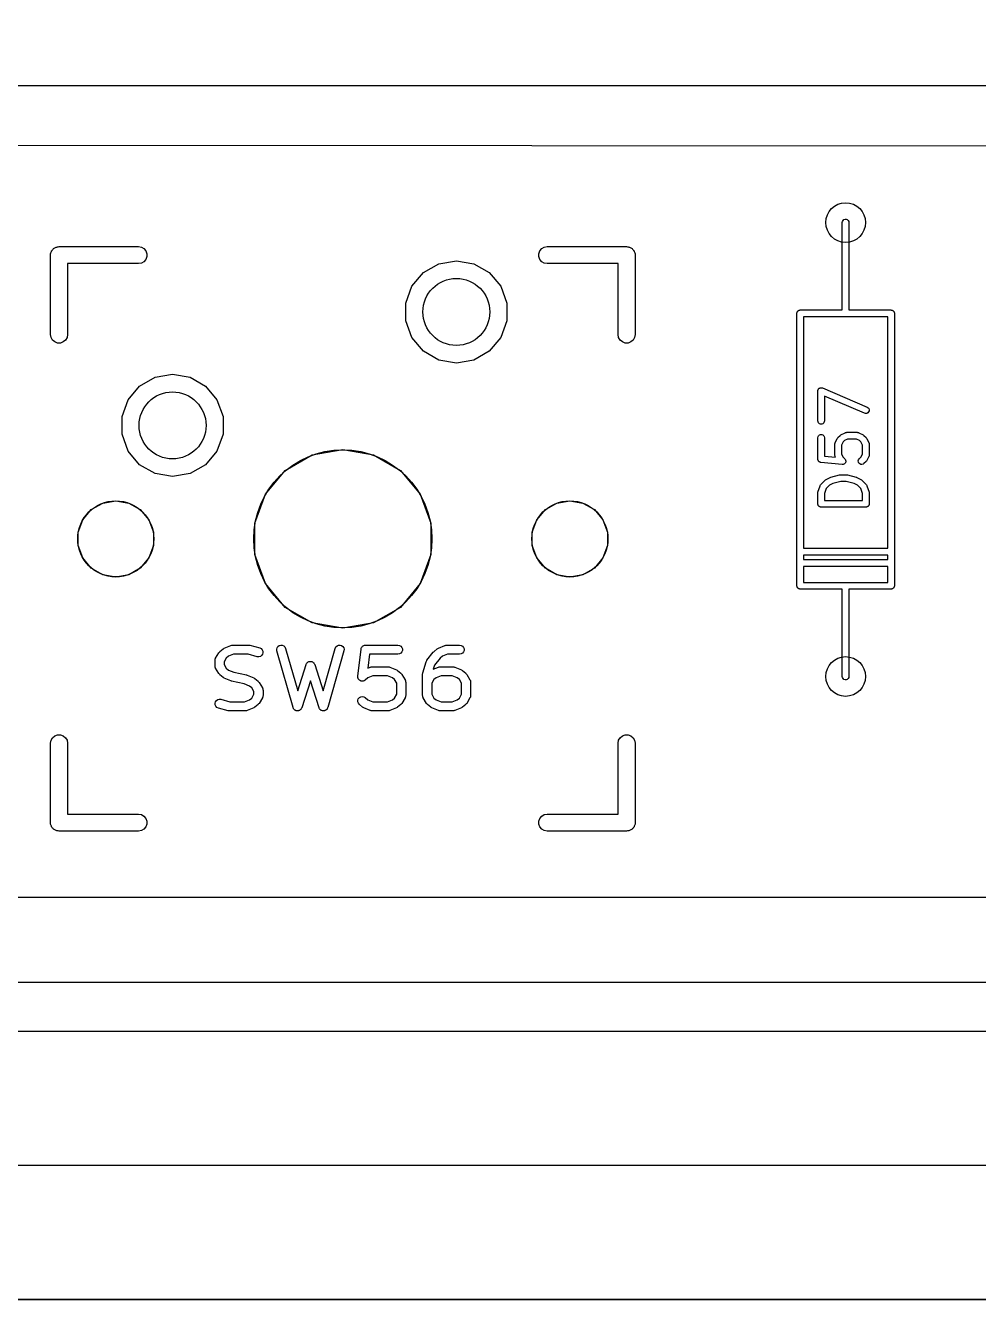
# Model space of a CAD drawing. Header units: millimetres. Extents: x 71 to 299, y 93 to 256.
# Drawn here: x 216.85 to 238.17, y 103.76 to 132.27 of the extents above; entities that cross this region are included whole.
import ezdxf

# ---------------------------------------------------------------- set-up
doc = ezdxf.new("R2010")
doc.units = ezdxf.units.MM
for name, color, linetype in [('BLACK', 7, 'Continuous'), ('PCB', 4, 'Continuous'), ('PCB_参照', 4, 'Continuous'), ('プレート', 6, 'Continuous'), ('上壁', 4, 'Continuous'), ('下壁1', 142, 'Continuous'), ('下壁2', 2, 'Continuous'), ('物理キー', 7, 'Continuous'), ('裏面', 3, 'Continuous')]:
    doc.layers.add(name, color=color, linetype=linetype)
doc.layers.add('化粧板', color=1, linetype='Continuous', transparency=0.6)
doc.layers.add('補助線', color=4, linetype='Continuous', transparency=0.6)

# ---------------------------------------------------------------- blocks, each defined once
blk = doc.blocks.new('PCB外形')
at = {"layer": 'BLACK'}
blk.add_line((36, -145.925), (202.925, -145.925), dxfattribs=at)
blk = doc.blocks.new('PCB詳細')
at = {"layer": 'BLACK'}
for p, q in [((170.93, -128.894), (170.943, -128.872)), ((170.943, -128.872), (170.963, -128.855)), ((170.963, -128.855), (170.987, -128.846)), ((170.987, -128.846), (171.013, -128.846)), ((171.013, -128.846), (171.037, -128.855)), ((171.037, -128.855), (171.057, -128.872)), ((171.057, -128.872), (171.07, -128.894)), ((170.925, -128.92), (170.93, -128.894)), ((170.925, -130.19), (170.925, -128.92)), ((171.07, -128.894), (171.075, -128.92)), ((171.075, -128.92), (171.075, -130.19)), ((153.351, -129.468), (153.367, -129.462)), ((153.367, -129.462), (153.384, -129.462)), ((153.384, -129.462), (153.4, -129.459)), ((153.4, -129.459), (155.178, -129.459)), ((155.178, -129.459), (155.243, -129.471)), ((164.257, -129.471), (164.322, -129.459)), ((164.322, -129.459), (166.1, -129.459)), ((166.1, -129.459), (166.116, -129.462)), ((166.116, -129.462), (166.133, -129.462)), ((166.133, -129.462), (166.149, -129.468)), ((153.209, -129.65), (153.212, -129.634)), ((153.209, -131.428), (153.209, -129.65)), ((153.212, -129.617), (153.218, -129.601)), ((153.212, -129.634), (153.212, -129.617)), ((153.218, -129.601), (153.221, -129.585)), ((153.221, -129.585), (153.229, -129.57)), ((153.229, -129.57), (153.235, -129.555)), ((153.235, -129.555), (153.246, -129.542)), ((153.246, -129.542), (153.254, -129.528)), ((153.254, -129.528), (153.267, -129.517)), ((153.267, -129.517), (153.278, -129.504)), ((153.278, -129.504), (153.292, -129.496)), ((153.292, -129.496), (153.305, -129.485)), ((153.305, -129.485), (153.32, -129.479)), ((153.32, -129.479), (153.335, -129.471)), ((153.335, -129.471), (153.351, -129.468)), ((155.243, -129.471), (155.3, -129.504)), ((155.3, -129.504), (155.343, -129.555)), ((155.343, -129.745), (155.3, -129.796)), ((155.343, -129.555), (155.366, -129.617)), ((155.366, -129.683), (155.343, -129.745)), ((155.366, -129.617), (155.366, -129.683)), ((164.134, -129.617), (164.157, -129.555)), ((164.134, -129.683), (164.134, -129.617)), ((164.157, -129.745), (164.134, -129.683)), ((164.157, -129.555), (164.2, -129.504)), ((164.2, -129.796), (164.157, -129.745)), ((164.2, -129.504), (164.257, -129.471)), ((166.149, -129.468), (166.165, -129.471)), ((166.165, -129.471), (166.18, -129.479)), ((166.18, -129.479), (166.195, -129.485)), ((166.195, -129.485), (166.208, -129.496)), ((166.208, -129.496), (166.222, -129.504)), ((166.222, -129.504), (166.233, -129.517)), ((166.233, -129.517), (166.246, -129.528)), ((166.246, -129.528), (166.254, -129.542)), ((166.254, -129.542), (166.265, -129.555)), ((166.265, -129.555), (166.271, -129.57)), ((166.271, -129.57), (166.279, -129.585)), ((166.279, -129.585), (166.282, -129.601)), ((166.282, -129.601), (166.288, -129.617)), ((166.288, -129.617), (166.288, -129.634)), ((166.288, -129.634), (166.29, -129.65)), ((166.29, -129.65), (166.29, -131.428)), ((155.178, -129.84), (153.59, -129.84)), ((153.59, -129.84), (153.59, -131.428)), ((155.243, -129.829), (155.178, -129.84)), ((155.3, -129.796), (155.243, -129.829)), ((161.552, -130.041), (161.898, -129.842)), ((161.898, -129.842), (162.29, -129.773)), ((162.29, -129.773), (162.682, -129.842)), ((162.682, -129.842), (163.028, -130.041)), ((164.257, -129.829), (164.2, -129.796)), ((164.322, -129.84), (164.257, -129.829)), ((165.909, -129.84), (164.322, -129.84)), ((165.909, -131.428), (165.909, -129.84)), ((161.296, -130.346), (161.552, -130.041)), ((163.028, -130.041), (163.284, -130.346)), ((170.925, -130.877), (170.925, -130.19)), ((171.075, -130.19), (171.075, -130.877)), ((161.16, -130.721), (161.296, -130.346)), ((163.284, -130.346), (163.42, -130.721)), ((161.16, -131.119), (161.16, -130.721)), ((163.42, -130.721), (163.42, -131.119)), ((169.941, -130.891), (169.946, -130.887)), ((169.946, -130.887), (169.953, -130.885)), ((169.953, -130.885), (169.958, -130.882)), ((169.958, -130.882), (169.965, -130.88)), ((169.965, -130.88), (169.971, -130.878)), ((169.971, -130.878), (169.978, -130.878)), ((169.978, -130.878), (169.984, -130.877)), ((169.984, -130.877), (170.925, -130.877)), ((171.075, -130.877), (172.016, -130.877)), ((172.016, -130.877), (172.022, -130.878)), ((172.022, -130.878), (172.029, -130.878)), ((172.029, -130.878), (172.035, -130.88)), ((172.035, -130.88), (172.042, -130.882)), ((172.042, -130.882), (172.047, -130.885)), ((172.047, -130.885), (172.053, -130.887)), ((172.053, -130.887), (172.059, -130.891)), ((161.296, -131.494), (161.16, -131.119)), ((163.42, -131.119), (163.284, -131.494)), ((169.909, -130.952), (169.91, -130.946)), ((169.909, -137.048), (169.909, -130.952)), ((169.91, -130.939), (169.912, -130.933)), ((169.91, -130.946), (169.91, -130.939)), ((169.912, -130.933), (169.914, -130.926)), ((169.914, -130.926), (169.917, -130.921)), ((169.917, -130.921), (169.919, -130.915)), ((169.919, -130.915), (169.923, -130.909)), ((169.923, -130.909), (169.927, -130.904)), ((169.927, -130.904), (169.932, -130.9)), ((169.932, -130.9), (169.936, -130.895)), ((169.936, -130.895), (169.941, -130.891)), ((171, -131.027), (170.059, -131.027)), ((170.059, -131.027), (170.059, -136.211)), ((171.941, -131.027), (171, -131.027)), ((171.941, -136.211), (171.941, -131.027)), ((172.059, -130.891), (172.064, -130.895)), ((172.064, -130.895), (172.068, -130.9)), ((172.068, -130.9), (172.073, -130.904)), ((172.073, -130.904), (172.077, -130.909)), ((172.077, -130.909), (172.081, -130.915)), ((172.081, -130.915), (172.083, -130.921)), ((172.083, -130.921), (172.086, -130.926)), ((172.086, -130.926), (172.088, -130.933)), ((172.088, -130.933), (172.09, -130.939)), ((172.09, -130.939), (172.09, -130.946)), ((172.09, -130.946), (172.091, -130.952)), ((172.091, -130.952), (172.091, -137.048)), ((153.221, -131.493), (153.209, -131.428)), ((153.59, -131.428), (153.579, -131.493)), ((165.921, -131.493), (165.909, -131.428)), ((166.29, -131.428), (166.279, -131.493)), ((153.254, -131.55), (153.221, -131.493)), ((153.305, -131.593), (153.254, -131.55)), ((153.367, -131.616), (153.305, -131.593)), ((153.433, -131.616), (153.367, -131.616)), ((153.495, -131.593), (153.433, -131.616)), ((153.546, -131.55), (153.495, -131.593)), ((153.579, -131.493), (153.546, -131.55)), ((161.552, -131.799), (161.296, -131.494)), ((163.284, -131.494), (163.028, -131.799)), ((165.954, -131.55), (165.921, -131.493)), ((166.005, -131.593), (165.954, -131.55)), ((166.067, -131.616), (166.005, -131.593)), ((166.133, -131.616), (166.067, -131.616)), ((166.195, -131.593), (166.133, -131.616)), ((166.246, -131.55), (166.195, -131.593)), ((166.279, -131.493), (166.246, -131.55)), ((161.898, -131.998), (161.552, -131.799)), ((162.29, -132.067), (161.898, -131.998)), ((162.682, -131.998), (162.29, -132.067)), ((163.028, -131.799), (162.682, -131.998)), ((155.548, -132.382), (155.94, -132.313)), ((155.94, -132.313), (156.332, -132.382)), ((154.946, -132.886), (155.202, -132.581)), ((155.202, -132.581), (155.548, -132.382)), ((156.332, -132.382), (156.678, -132.581)), ((156.678, -132.581), (156.934, -132.886)), ((170.377, -132.69), (170.379, -132.682)), ((170.377, -133.357), (170.377, -132.69)), ((170.379, -132.673), (170.381, -132.669)), ((170.379, -132.682), (170.379, -132.673)), ((170.381, -132.669), (170.382, -132.665)), ((170.382, -132.665), (170.386, -132.657)), ((170.386, -132.657), (170.39, -132.649)), ((170.39, -132.649), (170.393, -132.646)), ((170.393, -132.646), (170.395, -132.642)), ((170.395, -132.642), (170.402, -132.637)), ((170.402, -132.637), (170.407, -132.63)), ((170.407, -132.63), (170.411, -132.628)), ((170.411, -132.628), (170.415, -132.626)), ((170.415, -132.626), (170.423, -132.623)), ((170.423, -132.623), (170.431, -132.619)), ((170.431, -132.619), (170.435, -132.618)), ((170.435, -132.618), (170.439, -132.617)), ((170.439, -132.617), (170.448, -132.617)), ((170.448, -132.617), (170.457, -132.616)), ((170.457, -132.616), (170.461, -132.617)), ((170.461, -132.617), (170.465, -132.617)), ((170.465, -132.617), (170.474, -132.62)), ((170.474, -132.62), (170.482, -132.622)), ((170.482, -132.622), (171.482, -133.05)), ((171.423, -133.188), (170.527, -132.804)), ((170.527, -132.804), (170.527, -133.357)), ((154.81, -133.261), (154.946, -132.886)), ((156.934, -132.886), (157.07, -133.261)), ((171.482, -133.05), (171.504, -133.064)), ((171.515, -133.16), (171.497, -133.179)), ((171.504, -133.064), (171.519, -133.085)), ((171.525, -133.136), (171.515, -133.16)), ((171.519, -133.085), (171.527, -133.11)), ((171.527, -133.11), (171.525, -133.136)), ((154.81, -133.659), (154.81, -133.261)), ((157.07, -133.261), (157.07, -133.659)), ((170.382, -133.383), (170.377, -133.357)), ((170.395, -133.405), (170.382, -133.383)), ((170.415, -133.422), (170.395, -133.405)), ((170.439, -133.431), (170.415, -133.422)), ((170.465, -133.431), (170.439, -133.431)), ((170.49, -133.422), (170.465, -133.431)), ((170.51, -133.405), (170.49, -133.422)), ((170.523, -133.383), (170.51, -133.405)), ((170.527, -133.357), (170.523, -133.383)), ((171.448, -133.194), (171.423, -133.188)), ((171.474, -133.191), (171.448, -133.194)), ((171.497, -133.179), (171.474, -133.191)), ((154.946, -134.034), (154.81, -133.659)), ((157.07, -133.659), (156.934, -134.034)), ((170.377, -133.738), (170.382, -133.712)), ((170.377, -134.214), (170.377, -133.738)), ((170.382, -133.712), (170.395, -133.69)), ((170.395, -133.69), (170.415, -133.673)), ((170.415, -133.673), (170.439, -133.664)), ((170.439, -133.664), (170.465, -133.664)), ((170.465, -133.664), (170.49, -133.673)), ((170.49, -133.673), (170.51, -133.69)), ((170.51, -133.69), (170.523, -133.712)), ((170.523, -133.712), (170.527, -133.738)), ((170.527, -133.738), (170.527, -134.146)), ((170.821, -133.743), (170.828, -133.733)), ((170.828, -133.733), (170.876, -133.685)), ((170.876, -133.685), (170.885, -133.678)), ((170.885, -133.678), (170.895, -133.671)), ((170.895, -133.671), (170.99, -133.623)), ((170.99, -133.623), (170.994, -133.622)), ((170.994, -133.622), (170.998, -133.62)), ((170.998, -133.62), (171.007, -133.618)), ((171.007, -133.618), (171.015, -133.616)), ((171.015, -133.616), (171.02, -133.616)), ((171.02, -133.616), (171.024, -133.615)), ((171.024, -133.615), (171.262, -133.615)), ((171.262, -133.615), (171.266, -133.616)), ((171.266, -133.616), (171.27, -133.616)), ((171.27, -133.616), (171.279, -133.618)), ((171.279, -133.618), (171.288, -133.62)), ((171.288, -133.62), (171.291, -133.622)), ((171.291, -133.622), (171.295, -133.623)), ((171.295, -133.623), (171.391, -133.671)), ((171.391, -133.671), (171.4, -133.678)), ((171.4, -133.678), (171.41, -133.685)), ((171.41, -133.685), (171.458, -133.733)), ((171.458, -133.733), (171.465, -133.743)), ((159.065, -134.119), (159.75, -133.998)), ((159.75, -133.998), (160.435, -134.119)), ((170.758, -133.881), (170.759, -133.877)), ((170.758, -134.119), (170.758, -133.881)), ((170.759, -133.872), (170.761, -133.864)), ((170.759, -133.877), (170.759, -133.872)), ((170.761, -133.864), (170.763, -133.855)), ((170.763, -133.855), (170.765, -133.852)), ((170.765, -133.852), (170.766, -133.847)), ((170.766, -133.847), (170.814, -133.752)), ((170.814, -133.752), (170.821, -133.743)), ((170.943, -133.83), (170.908, -133.899)), ((170.908, -133.899), (170.908, -134.101)), ((170.973, -133.8), (170.943, -133.83)), ((171.042, -133.765), (170.973, -133.8)), ((171.244, -133.765), (171.042, -133.765)), ((171.313, -133.8), (171.244, -133.765)), ((171.343, -133.83), (171.313, -133.8)), ((171.377, -133.899), (171.343, -133.83)), ((171.377, -134.101), (171.377, -133.899)), ((171.465, -133.743), (171.472, -133.752)), ((171.472, -133.752), (171.519, -133.847)), ((171.519, -133.847), (171.521, -133.852)), ((171.521, -133.852), (171.523, -133.855)), ((171.523, -133.855), (171.524, -133.864)), ((171.524, -133.864), (171.527, -133.872)), ((171.527, -133.872), (171.527, -133.877)), ((171.527, -133.877), (171.527, -133.881)), ((171.527, -133.881), (171.527, -134.119)), ((155.202, -134.339), (154.946, -134.034)), ((156.934, -134.034), (156.678, -134.339)), ((158.463, -134.467), (159.065, -134.119)), ((160.435, -134.119), (161.037, -134.467)), ((170.378, -134.217), (170.377, -134.214)), ((170.378, -134.22), (170.378, -134.217)), ((170.38, -134.23), (170.378, -134.22)), ((170.382, -134.24), (170.38, -134.23)), ((170.383, -134.242), (170.382, -134.24)), ((170.384, -134.245), (170.383, -134.242)), ((170.39, -134.254), (170.384, -134.245)), ((170.395, -134.262), (170.39, -134.254)), ((170.397, -134.264), (170.395, -134.262)), ((170.399, -134.267), (170.397, -134.264)), ((170.407, -134.273), (170.399, -134.267)), ((170.415, -134.279), (170.407, -134.273)), ((170.418, -134.28), (170.415, -134.279)), ((170.42, -134.282), (170.418, -134.28)), ((170.43, -134.285), (170.42, -134.282)), ((170.439, -134.288), (170.43, -134.285)), ((170.442, -134.288), (170.439, -134.288)), ((170.445, -134.289), (170.442, -134.288)), ((170.921, -134.337), (170.445, -134.289)), ((170.527, -134.146), (170.776, -134.171)), ((170.759, -134.123), (170.758, -134.119)), ((170.759, -134.128), (170.759, -134.123)), ((170.761, -134.136), (170.759, -134.128)), ((170.763, -134.145), (170.761, -134.136)), ((170.765, -134.148), (170.763, -134.145)), ((170.766, -134.153), (170.765, -134.148)), ((170.776, -134.171), (170.766, -134.153)), ((170.908, -134.101), (170.943, -134.17)), ((170.943, -134.17), (170.982, -134.209)), ((170.989, -134.306), (170.98, -134.314)), ((170.982, -134.209), (170.982, -134.209)), ((170.982, -134.209), (170.982, -134.21)), ((170.982, -134.21), (170.989, -134.22)), ((170.989, -134.22), (170.997, -134.23)), ((170.99, -134.305), (170.989, -134.306)), ((170.995, -134.294), (170.99, -134.305)), ((170.99, -134.305), (170.99, -134.305)), ((171.001, -134.282), (170.995, -134.294)), ((170.997, -134.23), (170.997, -134.231)), ((170.997, -134.231), (170.997, -134.231)), ((170.997, -134.231), (171, -134.243)), ((171, -134.243), (171.003, -134.255)), ((171.002, -134.269), (171.001, -134.281)), ((171.001, -134.281), (171.001, -134.282)), ((171.001, -134.282), (171.001, -134.282)), ((171.003, -134.256), (171.002, -134.269)), ((171.003, -134.255), (171.003, -134.256)), ((171.003, -134.256), (171.003, -134.256)), ((171.282, -134.255), (171.289, -134.23)), ((171.285, -134.281), (171.282, -134.255)), ((171.296, -134.305), (171.285, -134.281)), ((171.289, -134.23), (171.304, -134.209)), ((171.314, -134.323), (171.296, -134.305)), ((171.304, -134.209), (171.343, -134.17)), ((171.343, -134.17), (171.377, -134.101)), ((171.458, -134.267), (171.41, -134.315)), ((171.465, -134.257), (171.458, -134.267)), ((171.472, -134.248), (171.465, -134.257)), ((171.519, -134.153), (171.472, -134.248)), ((171.521, -134.148), (171.519, -134.153)), ((171.523, -134.145), (171.521, -134.148)), ((171.524, -134.136), (171.523, -134.145)), ((171.527, -134.128), (171.524, -134.136)), ((171.527, -134.119), (171.527, -134.123)), ((171.527, -134.123), (171.527, -134.128)), ((155.548, -134.538), (155.202, -134.339)), ((155.94, -134.607), (155.548, -134.538)), ((156.332, -134.538), (155.94, -134.607)), ((156.678, -134.339), (156.332, -134.538)), ((158.017, -134.999), (158.463, -134.467)), ((161.037, -134.467), (161.483, -134.999)), ((170.672, -134.618), (170.863, -134.57)), ((170.863, -134.57), (170.872, -134.569)), ((170.872, -134.569), (170.881, -134.568)), ((170.881, -134.568), (171.024, -134.568)), ((170.922, -134.336), (170.921, -134.337)), ((170.934, -134.336), (170.922, -134.337)), ((170.922, -134.337), (170.922, -134.336)), ((170.947, -134.335), (170.934, -134.336)), ((170.948, -134.334), (170.947, -134.335)), ((170.959, -134.329), (170.948, -134.334)), ((170.948, -134.334), (170.948, -134.334)), ((170.971, -134.324), (170.959, -134.329)), ((170.972, -134.323), (170.971, -134.324)), ((170.971, -134.324), (170.971, -134.324)), ((170.98, -134.314), (170.972, -134.323)), ((171.024, -134.568), (171.033, -134.569)), ((171.033, -134.569), (171.042, -134.57)), ((171.042, -134.57), (171.232, -134.618)), ((171.338, -134.334), (171.314, -134.323)), ((171.364, -134.337), (171.338, -134.334)), ((171.389, -134.33), (171.364, -134.337)), ((171.41, -134.315), (171.389, -134.33)), ((170.381, -134.952), (170.429, -134.81)), ((170.429, -134.81), (170.431, -134.806)), ((170.431, -134.806), (170.432, -134.802)), ((170.432, -134.802), (170.437, -134.794)), ((170.437, -134.794), (170.441, -134.787)), ((170.441, -134.787), (170.444, -134.784)), ((170.444, -134.784), (170.447, -134.78)), ((170.447, -134.78), (170.542, -134.685)), ((170.566, -134.874), (170.527, -134.988)), ((170.542, -134.685), (170.552, -134.678)), ((170.552, -134.678), (170.562, -134.671)), ((170.562, -134.671), (170.657, -134.623)), ((170.64, -134.8), (170.566, -134.874)), ((170.717, -134.761), (170.64, -134.8)), ((170.657, -134.623), (170.665, -134.621)), ((170.665, -134.621), (170.672, -134.618)), ((170.89, -134.718), (170.717, -134.761)), ((171.015, -134.718), (170.89, -134.718)), ((171.188, -134.761), (171.015, -134.718)), ((171.265, -134.8), (171.188, -134.761)), ((171.232, -134.618), (171.24, -134.621)), ((171.24, -134.621), (171.248, -134.623)), ((171.248, -134.623), (171.343, -134.671)), ((171.339, -134.874), (171.265, -134.8)), ((171.377, -134.988), (171.339, -134.874)), ((171.343, -134.671), (171.353, -134.678)), ((171.353, -134.678), (171.363, -134.685)), ((171.363, -134.685), (171.458, -134.78)), ((171.458, -134.78), (171.46, -134.784)), ((171.46, -134.784), (171.464, -134.787)), ((171.464, -134.787), (171.468, -134.794)), ((171.468, -134.794), (171.473, -134.802)), ((171.473, -134.802), (171.474, -134.806)), ((171.474, -134.806), (171.476, -134.81)), ((171.476, -134.81), (171.524, -134.952)), ((154.378, -135.197), (154.67, -135.146)), ((154.67, -135.146), (154.962, -135.197)), ((157.779, -135.652), (158.017, -134.999)), ((161.483, -134.999), (161.721, -135.652)), ((164.538, -135.197), (164.83, -135.146)), ((164.83, -135.146), (165.122, -135.197)), ((170.377, -134.976), (170.379, -134.964)), ((170.377, -135.214), (170.377, -134.976)), ((170.379, -134.964), (170.381, -134.952)), ((170.527, -134.988), (170.527, -135.139)), ((170.527, -135.139), (171.377, -135.139)), ((171.377, -135.139), (171.377, -134.988)), ((171.524, -134.952), (171.525, -134.964)), ((171.525, -134.964), (171.527, -134.976)), ((171.527, -134.976), (171.527, -135.214)), ((153.93, -135.573), (154.121, -135.346)), ((154.121, -135.346), (154.378, -135.197)), ((154.962, -135.197), (155.219, -135.346)), ((155.219, -135.346), (155.41, -135.573)), ((164.09, -135.573), (164.281, -135.346)), ((164.281, -135.346), (164.538, -135.197)), ((165.122, -135.197), (165.379, -135.346)), ((165.379, -135.346), (165.57, -135.573)), ((170.379, -135.221), (170.377, -135.214)), ((170.379, -135.227), (170.379, -135.221)), ((170.381, -135.233), (170.379, -135.227)), ((170.382, -135.24), (170.381, -135.233)), ((170.385, -135.246), (170.382, -135.24)), ((170.387, -135.252), (170.385, -135.246)), ((170.392, -135.257), (170.387, -135.252)), ((170.395, -135.262), (170.392, -135.257)), ((170.4, -135.267), (170.395, -135.262)), ((170.404, -135.272), (170.4, -135.267)), ((170.41, -135.275), (170.404, -135.272)), ((170.415, -135.279), (170.41, -135.275)), ((170.421, -135.281), (170.415, -135.279)), ((170.427, -135.285), (170.421, -135.281)), ((170.433, -135.286), (170.427, -135.285)), ((170.439, -135.288), (170.433, -135.286)), ((170.446, -135.288), (170.439, -135.288)), ((170.452, -135.289), (170.446, -135.288)), ((171.452, -135.289), (170.452, -135.289)), ((171.459, -135.288), (171.452, -135.289)), ((171.465, -135.288), (171.459, -135.288)), ((171.472, -135.286), (171.465, -135.288)), ((171.478, -135.285), (171.472, -135.286)), ((171.484, -135.281), (171.478, -135.285)), ((171.49, -135.279), (171.484, -135.281)), ((171.495, -135.275), (171.49, -135.279)), ((171.501, -135.272), (171.495, -135.275)), ((171.505, -135.267), (171.501, -135.272)), ((171.51, -135.262), (171.505, -135.267)), ((171.513, -135.257), (171.51, -135.262)), ((171.517, -135.252), (171.513, -135.257)), ((171.52, -135.246), (171.517, -135.252)), ((171.523, -135.24), (171.52, -135.246)), ((171.524, -135.233), (171.523, -135.24)), ((171.526, -135.227), (171.524, -135.233)), ((171.527, -135.214), (171.526, -135.221)), ((171.526, -135.221), (171.526, -135.227)), ((153.829, -135.852), (153.93, -135.573)), ((155.41, -135.573), (155.511, -135.852)), ((157.779, -136.348), (157.779, -135.652)), ((161.721, -135.652), (161.721, -136.348)), ((163.989, -135.852), (164.09, -135.573)), ((165.57, -135.573), (165.671, -135.852)), ((153.829, -136.148), (153.829, -135.852)), ((155.511, -135.852), (155.511, -136.148)), ((163.989, -136.148), (163.989, -135.852)), ((165.671, -135.852), (165.671, -136.148)), ((153.93, -136.427), (153.829, -136.148)), ((155.511, -136.148), (155.41, -136.427)), ((164.09, -136.427), (163.989, -136.148)), ((165.671, -136.148), (165.57, -136.427)), ((170.059, -136.211), (171.941, -136.211)), ((154.121, -136.654), (153.93, -136.427)), ((155.41, -136.427), (155.219, -136.654)), ((158.017, -137.001), (157.779, -136.348)), ((161.721, -136.348), (161.483, -137.001)), ((164.281, -136.654), (164.09, -136.427)), ((165.57, -136.427), (165.379, -136.654)), ((170.059, -136.361), (170.059, -136.465)), ((171.941, -136.361), (170.059, -136.361)), ((170.059, -136.465), (171.941, -136.465)), ((171.941, -136.465), (171.941, -136.361)), ((154.378, -136.803), (154.121, -136.654)), ((154.67, -136.854), (154.378, -136.803)), ((154.962, -136.803), (154.67, -136.854)), ((155.219, -136.654), (154.962, -136.803)), ((164.538, -136.803), (164.281, -136.654)), ((164.83, -136.854), (164.538, -136.803)), ((165.122, -136.803), (164.83, -136.854)), ((165.379, -136.654), (165.122, -136.803)), ((171.941, -136.615), (170.059, -136.615)), ((170.059, -136.615), (170.059, -136.973)), ((171.941, -136.973), (171.941, -136.615)), ((158.463, -137.533), (158.017, -137.001)), ((161.483, -137.001), (161.037, -137.533)), ((169.91, -137.054), (169.909, -137.048)), ((169.91, -137.061), (169.91, -137.054)), ((169.912, -137.067), (169.91, -137.061)), ((169.914, -137.074), (169.912, -137.067)), ((169.917, -137.079), (169.914, -137.074)), ((169.919, -137.085), (169.917, -137.079)), ((169.923, -137.091), (169.919, -137.085)), ((169.927, -137.096), (169.923, -137.091)), ((169.932, -137.1), (169.927, -137.096)), ((169.936, -137.105), (169.932, -137.1)), ((169.941, -137.109), (169.936, -137.105)), ((169.946, -137.113), (169.941, -137.109)), ((169.953, -137.115), (169.946, -137.113)), ((169.958, -137.118), (169.953, -137.115)), ((169.965, -137.12), (169.958, -137.118)), ((169.971, -137.122), (169.965, -137.12)), ((169.978, -137.122), (169.971, -137.122)), ((169.984, -137.123), (169.978, -137.122)), ((170.925, -137.123), (169.984, -137.123)), ((170.059, -136.973), (171, -136.973)), ((170.925, -137.81), (170.925, -137.123)), ((171, -136.973), (171.941, -136.973)), ((172.016, -137.123), (171.075, -137.123)), ((171.075, -137.123), (171.075, -137.81)), ((172.022, -137.122), (172.016, -137.123)), ((172.029, -137.122), (172.022, -137.122)), ((172.035, -137.12), (172.029, -137.122)), ((172.042, -137.118), (172.035, -137.12)), ((172.047, -137.115), (172.042, -137.118)), ((172.053, -137.113), (172.047, -137.115)), ((172.059, -137.109), (172.053, -137.113)), ((172.064, -137.105), (172.059, -137.109)), ((172.068, -137.1), (172.064, -137.105)), ((172.073, -137.096), (172.068, -137.1)), ((172.077, -137.091), (172.073, -137.096)), ((172.081, -137.085), (172.077, -137.091)), ((172.083, -137.079), (172.081, -137.085)), ((172.086, -137.074), (172.083, -137.079)), ((172.088, -137.067), (172.086, -137.074)), ((172.09, -137.061), (172.088, -137.067)), ((172.091, -137.048), (172.09, -137.054)), ((172.09, -137.054), (172.09, -137.061)), ((159.065, -137.881), (158.463, -137.533)), ((161.037, -137.533), (160.435, -137.881)), ((159.75, -138.002), (159.065, -137.881)), ((160.435, -137.881), (159.75, -138.002)), ((170.925, -139.08), (170.925, -137.81)), ((171.075, -137.81), (171.075, -139.08)), ((156.905, -138.669), (156.978, -138.548)), ((156.978, -138.548), (156.989, -138.535)), ((156.989, -138.535), (157, -138.522)), ((157, -138.522), (157.072, -138.462)), ((157.072, -138.462), (157.086, -138.454)), ((157.086, -138.454), (157.098, -138.446)), ((157.098, -138.446), (157.243, -138.386)), ((157.303, -138.581), (157.191, -138.628)), ((157.243, -138.386), (157.246, -138.385)), ((157.246, -138.385), (157.248, -138.384)), ((157.248, -138.384), (157.263, -138.381)), ((157.263, -138.381), (157.278, -138.378)), ((157.278, -138.378), (157.28, -138.378)), ((157.28, -138.378), (157.283, -138.378)), ((157.283, -138.378), (157.645, -138.378)), ((157.632, -138.581), (157.303, -138.581)), ((157.836, -138.638), (157.632, -138.581)), ((157.645, -138.378), (157.659, -138.38)), ((157.659, -138.38), (157.673, -138.382)), ((157.673, -138.382), (157.89, -138.442)), ((157.89, -138.442), (157.922, -138.457)), ((157.922, -138.457), (157.947, -138.482)), ((157.955, -138.584), (157.934, -138.612)), ((157.947, -138.482), (157.962, -138.515)), ((157.964, -138.55), (157.955, -138.584)), ((157.962, -138.515), (157.964, -138.55)), ((158.27, -138.472), (158.278, -138.438)), ((158.273, -138.507), (158.27, -138.472)), ((158.636, -139.777), (158.273, -138.507)), ((158.278, -138.438), (158.298, -138.409)), ((158.298, -138.409), (158.327, -138.388)), ((158.327, -138.388), (158.361, -138.378)), ((158.361, -138.378), (158.396, -138.381)), ((158.396, -138.381), (158.428, -138.395)), ((158.428, -138.395), (158.453, -138.42)), ((158.453, -138.42), (158.469, -138.452)), ((158.469, -138.452), (158.74, -139.399)), ((159.309, -139.399), (159.58, -138.452)), ((159.775, -138.507), (159.412, -139.777)), ((159.58, -138.452), (159.595, -138.42)), ((159.595, -138.42), (159.621, -138.395)), ((159.621, -138.395), (159.653, -138.381)), ((159.653, -138.381), (159.688, -138.378)), ((159.688, -138.378), (159.722, -138.388)), ((159.722, -138.388), (159.75, -138.409)), ((159.75, -138.409), (159.77, -138.438)), ((159.77, -138.438), (159.779, -138.472)), ((159.779, -138.472), (159.775, -138.507)), ((160.085, -139.072), (160.157, -138.467)), ((160.157, -138.467), (160.158, -138.465)), ((160.158, -138.462), (160.163, -138.448)), ((160.158, -138.465), (160.158, -138.462)), ((160.163, -138.448), (160.167, -138.434)), ((160.167, -138.434), (160.169, -138.431)), ((160.169, -138.431), (160.17, -138.429)), ((160.17, -138.429), (160.18, -138.417)), ((160.18, -138.417), (160.189, -138.405)), ((160.189, -138.405), (160.191, -138.404)), ((160.191, -138.404), (160.193, -138.402)), ((160.193, -138.402), (160.206, -138.394)), ((160.206, -138.394), (160.218, -138.386)), ((160.218, -138.386), (160.221, -138.385)), ((160.221, -138.385), (160.223, -138.384)), ((160.223, -138.384), (160.238, -138.381)), ((160.238, -138.381), (160.252, -138.378)), ((160.252, -138.378), (160.255, -138.378)), ((160.255, -138.378), (160.258, -138.378)), ((160.258, -138.378), (160.984, -138.378)), ((160.348, -138.581), (160.311, -138.892)), ((160.984, -138.581), (160.348, -138.581)), ((160.984, -138.378), (161.018, -138.384)), ((161.018, -138.575), (160.984, -138.581)), ((161.018, -138.384), (161.049, -138.402)), ((161.049, -138.557), (161.018, -138.575)), ((161.049, -138.402), (161.072, -138.429)), ((161.072, -138.53), (161.049, -138.557)), ((161.072, -138.429), (161.084, -138.462)), ((161.084, -138.497), (161.072, -138.53)), ((161.084, -138.462), (161.084, -138.497)), ((161.63, -138.718), (161.775, -138.537)), ((161.775, -138.537), (161.783, -138.53)), ((161.783, -138.53), (161.79, -138.522)), ((161.79, -138.522), (161.862, -138.462)), ((161.862, -138.462), (161.875, -138.454)), ((161.875, -138.454), (161.888, -138.446)), ((161.888, -138.446), (162.033, -138.386)), ((162.093, -138.581), (161.98, -138.628)), ((162.033, -138.386), (162.036, -138.385)), ((162.036, -138.385), (162.038, -138.384)), ((162.038, -138.384), (162.053, -138.381)), ((162.053, -138.381), (162.068, -138.378)), ((162.068, -138.378), (162.07, -138.378)), ((162.07, -138.378), (162.072, -138.378)), ((162.072, -138.378), (162.363, -138.378)), ((162.363, -138.581), (162.093, -138.581)), ((162.363, -138.378), (162.397, -138.384)), ((162.397, -138.575), (162.363, -138.581)), ((162.397, -138.384), (162.428, -138.402)), ((162.428, -138.557), (162.397, -138.575)), ((162.428, -138.402), (162.451, -138.429)), ((162.451, -138.53), (162.428, -138.557)), ((162.451, -138.429), (162.463, -138.462)), ((162.463, -138.497), (162.451, -138.53)), ((162.463, -138.462), (162.463, -138.497)), ((156.891, -138.721), (156.892, -138.712)), ((156.891, -138.842), (156.891, -138.721)), ((156.892, -138.852), (156.891, -138.842)), ((156.892, -138.712), (156.893, -138.702)), ((156.893, -138.862), (156.892, -138.852)), ((156.893, -138.702), (156.895, -138.695)), ((156.895, -138.869), (156.893, -138.862)), ((156.895, -138.695), (156.897, -138.687)), ((156.897, -138.877), (156.895, -138.869)), ((156.897, -138.687), (156.902, -138.678)), ((156.902, -138.678), (156.905, -138.669)), ((157.143, -138.668), (157.094, -138.75)), ((157.094, -138.75), (157.094, -138.814)), ((157.094, -138.814), (157.143, -138.896)), ((157.191, -138.628), (157.143, -138.668)), ((157.871, -138.641), (157.836, -138.638)), ((157.905, -138.632), (157.871, -138.641)), ((157.934, -138.612), (157.905, -138.632)), ((158.74, -139.399), (158.928, -138.811)), ((158.928, -138.811), (158.929, -138.808)), ((158.929, -138.808), (158.93, -138.804)), ((158.93, -138.804), (158.938, -138.792)), ((158.938, -138.792), (158.944, -138.78)), ((158.944, -138.78), (158.947, -138.777)), ((158.947, -138.777), (158.949, -138.774)), ((158.949, -138.774), (158.96, -138.766)), ((158.96, -138.766), (158.97, -138.756)), ((158.97, -138.756), (158.974, -138.755)), ((158.974, -138.755), (158.977, -138.752)), ((158.977, -138.752), (158.99, -138.748)), ((158.99, -138.748), (159.003, -138.743)), ((159.003, -138.743), (159.007, -138.743)), ((159.007, -138.743), (159.011, -138.742)), ((159.011, -138.742), (159.024, -138.742)), ((159.024, -138.742), (159.038, -138.742)), ((159.038, -138.742), (159.042, -138.743)), ((159.042, -138.743), (159.046, -138.743)), ((159.046, -138.743), (159.059, -138.748)), ((159.059, -138.748), (159.072, -138.752)), ((159.072, -138.752), (159.075, -138.755)), ((159.075, -138.755), (159.079, -138.756)), ((159.079, -138.756), (159.089, -138.766)), ((159.089, -138.766), (159.099, -138.774)), ((159.099, -138.774), (159.102, -138.777)), ((159.102, -138.777), (159.105, -138.78)), ((159.105, -138.78), (159.111, -138.792)), ((159.111, -138.792), (159.118, -138.804)), ((159.118, -138.804), (159.119, -138.808)), ((159.119, -138.808), (159.121, -138.811)), ((159.121, -138.811), (159.309, -139.399)), ((160.311, -138.892), (160.364, -138.87)), ((160.364, -138.87), (160.366, -138.869)), ((160.366, -138.869), (160.368, -138.868)), ((160.368, -138.868), (160.384, -138.865)), ((160.384, -138.865), (160.398, -138.862)), ((160.398, -138.862), (160.401, -138.862)), ((160.401, -138.862), (160.403, -138.862)), ((160.403, -138.862), (160.766, -138.862)), ((160.766, -138.862), (160.768, -138.862)), ((160.768, -138.862), (160.771, -138.862)), ((160.771, -138.862), (160.786, -138.865)), ((160.786, -138.865), (160.801, -138.868)), ((160.801, -138.868), (160.803, -138.869)), ((160.803, -138.869), (160.805, -138.87)), ((160.805, -138.87), (160.95, -138.93)), ((161.54, -138.995), (161.612, -138.753)), ((161.612, -138.753), (161.613, -138.751)), ((161.613, -138.749), (161.621, -138.735)), ((161.613, -138.751), (161.613, -138.749)), ((161.621, -138.735), (161.628, -138.721)), ((161.628, -138.721), (161.629, -138.72)), ((161.629, -138.72), (161.63, -138.718)), ((161.801, -138.83), (161.775, -138.917)), ((161.775, -138.917), (161.888, -138.87)), ((161.927, -138.672), (161.801, -138.83)), ((161.888, -138.87), (161.89, -138.869)), ((161.89, -138.869), (161.892, -138.868)), ((161.892, -138.868), (161.908, -138.865)), ((161.908, -138.865), (161.922, -138.862)), ((161.922, -138.862), (161.925, -138.862)), ((161.925, -138.862), (161.927, -138.862)), ((161.98, -138.628), (161.927, -138.672)), ((161.927, -138.862), (162.217, -138.862)), ((162.217, -138.862), (162.22, -138.862)), ((162.22, -138.862), (162.222, -138.862)), ((162.222, -138.862), (162.237, -138.865)), ((162.237, -138.865), (162.252, -138.868)), ((162.252, -138.868), (162.254, -138.869)), ((162.254, -138.869), (162.257, -138.87)), ((162.257, -138.87), (162.402, -138.93)), ((156.902, -138.886), (156.897, -138.877)), ((156.905, -138.895), (156.902, -138.886)), ((156.978, -139.016), (156.905, -138.895)), ((156.989, -139.028), (156.978, -139.016)), ((157, -139.041), (156.989, -139.028)), ((157.072, -139.102), (157, -139.041)), ((157.086, -139.109), (157.072, -139.102)), ((157.098, -139.118), (157.086, -139.109)), ((157.243, -139.178), (157.098, -139.118)), ((157.143, -138.896), (157.191, -138.936)), ((157.191, -138.936), (157.313, -138.987)), ((157.313, -138.987), (157.594, -139.045)), ((157.594, -139.045), (157.603, -139.049)), ((157.603, -139.049), (157.612, -139.051)), ((157.612, -139.051), (157.757, -139.111)), ((157.757, -139.111), (157.77, -139.12)), ((157.77, -139.12), (157.783, -139.127)), ((157.783, -139.127), (157.856, -139.188)), ((160.085, -139.087), (160.085, -139.072)), ((160.085, -139.102), (160.085, -139.087)), ((160.086, -139.104), (160.085, -139.102)), ((160.086, -139.107), (160.086, -139.104)), ((160.092, -139.121), (160.086, -139.107)), ((160.097, -139.135), (160.092, -139.121)), ((160.099, -139.137), (160.097, -139.135)), ((160.1, -139.14), (160.099, -139.137)), ((160.11, -139.151), (160.1, -139.14)), ((160.12, -139.162), (160.11, -139.151)), ((160.311, -139.112), (160.25, -139.162)), ((160.423, -139.065), (160.311, -139.112)), ((160.746, -139.065), (160.423, -139.065)), ((160.858, -139.112), (160.746, -139.065)), ((160.905, -139.151), (160.858, -139.112)), ((160.955, -139.233), (160.905, -139.151)), ((160.95, -138.93), (160.963, -138.938)), ((160.963, -138.938), (160.976, -138.946)), ((160.976, -138.946), (161.049, -139.006)), ((161.049, -139.006), (161.06, -139.019)), ((161.06, -139.019), (161.071, -139.032)), ((161.071, -139.032), (161.143, -139.153)), ((161.143, -139.153), (161.147, -139.162)), ((161.535, -139.024), (161.538, -139.009)), ((161.535, -139.508), (161.535, -139.024)), ((161.538, -139.009), (161.54, -138.995)), ((161.788, -139.151), (161.738, -139.233)), ((161.835, -139.112), (161.788, -139.151)), ((161.947, -139.065), (161.835, -139.112)), ((162.197, -139.065), (161.947, -139.065)), ((162.309, -139.112), (162.197, -139.065)), ((162.357, -139.151), (162.309, -139.112)), ((162.406, -139.233), (162.357, -139.151)), ((162.402, -138.93), (162.414, -138.938)), ((162.414, -138.938), (162.428, -138.946)), ((162.428, -138.946), (162.5, -139.006)), ((162.5, -139.006), (162.511, -139.019)), ((162.511, -139.019), (162.522, -139.032)), ((162.522, -139.032), (162.595, -139.153)), ((162.595, -139.153), (162.598, -139.162)), ((170.93, -139.106), (170.925, -139.08)), ((170.943, -139.128), (170.93, -139.106)), ((170.963, -139.145), (170.943, -139.128)), ((170.987, -139.154), (170.963, -139.145)), ((171.013, -139.154), (170.987, -139.154)), ((171.037, -139.145), (171.013, -139.154)), ((171.057, -139.128), (171.037, -139.145)), ((171.07, -139.106), (171.057, -139.128)), ((171.075, -139.08), (171.07, -139.106)), ((157.253, -139.18), (157.243, -139.178)), ((157.262, -139.184), (157.253, -139.18)), ((157.543, -139.242), (157.262, -139.184)), ((157.665, -139.293), (157.543, -139.242)), ((157.712, -139.333), (157.665, -139.293)), ((157.762, -139.415), (157.712, -139.333)), ((157.762, -139.479), (157.762, -139.415)), ((157.856, -139.188), (157.867, -139.201)), ((157.867, -139.201), (157.878, -139.213)), ((157.878, -139.213), (157.95, -139.334)), ((157.95, -139.334), (157.954, -139.343)), ((157.954, -139.343), (157.959, -139.352)), ((157.959, -139.352), (157.96, -139.36)), ((157.96, -139.36), (157.963, -139.367)), ((157.963, -139.367), (157.963, -139.377)), ((157.963, -139.377), (157.965, -139.387)), ((157.965, -139.387), (157.965, -139.508)), ((159.024, -139.176), (158.831, -139.78)), ((159.218, -139.78), (159.024, -139.176)), ((160.122, -139.163), (160.12, -139.162)), ((160.125, -139.166), (160.122, -139.163)), ((160.138, -139.172), (160.125, -139.166)), ((160.15, -139.18), (160.138, -139.172)), ((160.153, -139.18), (160.15, -139.18)), ((160.156, -139.182), (160.153, -139.18)), ((160.171, -139.183), (160.156, -139.182)), ((160.185, -139.186), (160.171, -139.183)), ((160.188, -139.185), (160.185, -139.186)), ((160.191, -139.186), (160.188, -139.185)), ((160.205, -139.182), (160.191, -139.186)), ((160.22, -139.18), (160.205, -139.182)), ((160.222, -139.178), (160.22, -139.18)), ((160.225, -139.178), (160.222, -139.178)), ((160.238, -139.17), (160.225, -139.178)), ((160.25, -139.162), (160.238, -139.17)), ((160.955, -139.479), (160.955, -139.233)), ((161.147, -139.162), (161.152, -139.17)), ((161.152, -139.17), (161.153, -139.178)), ((161.153, -139.178), (161.156, -139.186)), ((161.156, -139.186), (161.156, -139.196)), ((161.156, -139.196), (161.158, -139.205)), ((161.158, -139.205), (161.158, -139.508)), ((161.738, -139.233), (161.738, -139.479)), ((162.406, -139.479), (162.406, -139.233)), ((162.598, -139.162), (162.603, -139.17)), ((162.603, -139.17), (162.605, -139.178)), ((162.605, -139.178), (162.607, -139.186)), ((162.607, -139.186), (162.608, -139.196)), ((162.608, -139.196), (162.609, -139.205)), ((162.609, -139.205), (162.609, -139.508)), ((156.891, -139.679), (156.901, -139.645)), ((156.894, -139.714), (156.891, -139.679)), ((156.909, -139.747), (156.894, -139.714)), ((156.901, -139.645), (156.921, -139.617)), ((156.921, -139.617), (156.95, -139.597)), ((156.95, -139.597), (156.984, -139.588)), ((156.984, -139.588), (157.019, -139.591)), ((157.019, -139.591), (157.224, -139.648)), ((157.224, -139.648), (157.553, -139.648)), ((157.553, -139.648), (157.665, -139.601)), ((157.665, -139.601), (157.712, -139.562)), ((157.712, -139.562), (157.762, -139.479)), ((157.856, -139.707), (157.783, -139.767)), ((157.867, -139.694), (157.856, -139.707)), ((157.878, -139.681), (157.867, -139.694)), ((157.95, -139.56), (157.878, -139.681)), ((157.954, -139.551), (157.95, -139.56)), ((157.959, -139.542), (157.954, -139.551)), ((157.96, -139.534), (157.959, -139.542)), ((157.963, -139.527), (157.96, -139.534)), ((157.965, -139.508), (157.963, -139.517)), ((157.963, -139.517), (157.963, -139.527)), ((160.085, -139.611), (160.097, -139.578)), ((160.085, -139.647), (160.085, -139.611)), ((160.098, -139.68), (160.085, -139.647)), ((160.097, -139.578), (160.12, -139.551)), ((160.12, -139.707), (160.098, -139.68)), ((160.12, -139.551), (160.15, -139.533)), ((160.193, -139.767), (160.12, -139.707)), ((160.15, -139.533), (160.185, -139.527)), ((160.185, -139.527), (160.22, -139.533)), ((160.22, -139.533), (160.25, -139.551)), ((160.25, -139.551), (160.311, -139.601)), ((160.311, -139.601), (160.423, -139.648)), ((160.423, -139.648), (160.746, -139.648)), ((160.746, -139.648), (160.858, -139.601)), ((160.858, -139.601), (160.905, -139.562)), ((160.905, -139.562), (160.955, -139.479)), ((161.049, -139.707), (160.976, -139.767)), ((161.06, -139.694), (161.049, -139.707)), ((161.071, -139.681), (161.06, -139.694)), ((161.143, -139.56), (161.071, -139.681)), ((161.147, -139.551), (161.143, -139.56)), ((161.152, -139.542), (161.147, -139.551)), ((161.153, -139.534), (161.152, -139.542)), ((161.156, -139.527), (161.153, -139.534)), ((161.158, -139.508), (161.156, -139.517)), ((161.156, -139.517), (161.156, -139.527)), ((161.537, -139.517), (161.535, -139.508)), ((161.537, -139.527), (161.537, -139.517)), ((161.54, -139.534), (161.537, -139.527)), ((161.541, -139.542), (161.54, -139.534)), ((161.546, -139.551), (161.541, -139.542)), ((161.55, -139.56), (161.546, -139.551)), ((161.622, -139.681), (161.55, -139.56)), ((161.633, -139.694), (161.622, -139.681)), ((161.644, -139.707), (161.633, -139.694)), ((161.717, -139.767), (161.644, -139.707)), ((161.738, -139.479), (161.788, -139.562)), ((161.788, -139.562), (161.835, -139.601)), ((161.835, -139.601), (161.947, -139.648)), ((161.947, -139.648), (162.197, -139.648)), ((162.197, -139.648), (162.309, -139.601)), ((162.309, -139.601), (162.357, -139.562)), ((162.357, -139.562), (162.406, -139.479)), ((162.5, -139.707), (162.428, -139.767)), ((162.511, -139.694), (162.5, -139.707)), ((162.522, -139.681), (162.511, -139.694)), ((162.595, -139.56), (162.522, -139.681)), ((162.598, -139.551), (162.595, -139.56)), ((162.603, -139.542), (162.598, -139.551)), ((162.605, -139.534), (162.603, -139.542)), ((162.607, -139.527), (162.605, -139.534)), ((162.608, -139.517), (162.607, -139.527)), ((162.609, -139.508), (162.608, -139.517)), ((156.933, -139.772), (156.909, -139.747)), ((156.965, -139.787), (156.933, -139.772)), ((157.183, -139.847), (156.965, -139.787)), ((157.196, -139.849), (157.183, -139.847)), ((157.21, -139.851), (157.196, -139.849)), ((157.573, -139.851), (157.21, -139.851)), ((157.575, -139.851), (157.573, -139.851)), ((157.578, -139.851), (157.575, -139.851)), ((157.592, -139.848), (157.578, -139.851)), ((157.608, -139.845), (157.592, -139.848)), ((157.61, -139.844), (157.608, -139.845)), ((157.612, -139.843), (157.61, -139.844)), ((157.757, -139.783), (157.612, -139.843)), ((157.77, -139.775), (157.757, -139.783)), ((157.783, -139.767), (157.77, -139.775)), ((158.639, -139.783), (158.636, -139.777)), ((158.64, -139.788), (158.639, -139.783)), ((158.646, -139.798), (158.64, -139.788)), ((158.652, -139.809), (158.646, -139.798)), ((158.656, -139.813), (158.652, -139.809)), ((158.659, -139.818), (158.656, -139.813)), ((158.668, -139.825), (158.659, -139.818)), ((158.677, -139.834), (158.668, -139.825)), ((158.682, -139.836), (158.677, -139.834)), ((158.687, -139.839), (158.682, -139.836)), ((158.698, -139.843), (158.687, -139.839)), ((158.709, -139.848), (158.698, -139.843)), ((158.715, -139.848), (158.709, -139.848)), ((158.72, -139.85), (158.715, -139.848)), ((158.732, -139.85), (158.72, -139.85)), ((158.745, -139.851), (158.732, -139.85)), ((158.75, -139.849), (158.745, -139.851)), ((158.756, -139.849), (158.75, -139.849)), ((158.767, -139.844), (158.756, -139.849)), ((158.778, -139.841), (158.767, -139.844)), ((158.783, -139.838), (158.778, -139.841)), ((158.788, -139.835), (158.783, -139.838)), ((158.797, -139.827), (158.788, -139.835)), ((158.807, -139.82), (158.797, -139.827)), ((158.81, -139.816), (158.807, -139.82)), ((158.814, -139.812), (158.81, -139.816)), ((158.82, -139.801), (158.814, -139.812)), ((158.827, -139.791), (158.82, -139.801)), ((158.828, -139.785), (158.827, -139.791)), ((158.831, -139.78), (158.828, -139.785)), ((159.22, -139.785), (159.218, -139.78)), ((159.222, -139.791), (159.22, -139.785)), ((159.229, -139.801), (159.222, -139.791)), ((159.234, -139.812), (159.229, -139.801)), ((159.238, -139.816), (159.234, -139.812)), ((159.242, -139.82), (159.238, -139.816)), ((159.251, -139.827), (159.242, -139.82)), ((159.26, -139.835), (159.251, -139.827)), ((159.266, -139.838), (159.26, -139.835)), ((159.27, -139.841), (159.266, -139.838)), ((159.282, -139.844), (159.27, -139.841)), ((159.293, -139.849), (159.282, -139.844)), ((159.299, -139.849), (159.293, -139.849)), ((159.304, -139.851), (159.299, -139.849)), ((159.316, -139.85), (159.304, -139.851)), ((159.328, -139.85), (159.316, -139.85)), ((159.334, -139.848), (159.328, -139.85)), ((159.339, -139.848), (159.334, -139.848)), ((159.35, -139.843), (159.339, -139.848)), ((159.362, -139.839), (159.35, -139.843)), ((159.366, -139.836), (159.362, -139.839)), ((159.371, -139.834), (159.366, -139.836)), ((159.38, -139.825), (159.371, -139.834)), ((159.39, -139.818), (159.38, -139.825)), ((159.393, -139.813), (159.39, -139.818)), ((159.397, -139.809), (159.393, -139.813)), ((159.402, -139.798), (159.397, -139.809)), ((159.409, -139.788), (159.402, -139.798)), ((159.41, -139.783), (159.409, -139.788)), ((159.412, -139.777), (159.41, -139.783)), ((160.206, -139.775), (160.193, -139.767)), ((160.219, -139.783), (160.206, -139.775)), ((160.364, -139.843), (160.219, -139.783)), ((160.366, -139.844), (160.364, -139.843)), ((160.368, -139.845), (160.366, -139.844)), ((160.384, -139.848), (160.368, -139.845)), ((160.398, -139.851), (160.384, -139.848)), ((160.401, -139.851), (160.398, -139.851)), ((160.403, -139.851), (160.401, -139.851)), ((160.766, -139.851), (160.403, -139.851)), ((160.768, -139.851), (160.766, -139.851)), ((160.771, -139.851), (160.768, -139.851)), ((160.786, -139.848), (160.771, -139.851)), ((160.801, -139.845), (160.786, -139.848)), ((160.803, -139.844), (160.801, -139.845)), ((160.805, -139.843), (160.803, -139.844)), ((160.95, -139.783), (160.805, -139.843)), ((160.963, -139.775), (160.95, -139.783)), ((160.976, -139.767), (160.963, -139.775)), ((161.73, -139.775), (161.717, -139.767)), ((161.743, -139.783), (161.73, -139.775)), ((161.888, -139.843), (161.743, -139.783)), ((161.89, -139.844), (161.888, -139.843)), ((161.892, -139.845), (161.89, -139.844)), ((161.908, -139.848), (161.892, -139.845)), ((161.922, -139.851), (161.908, -139.848)), ((161.925, -139.851), (161.922, -139.851)), ((161.927, -139.851), (161.925, -139.851)), ((162.217, -139.851), (161.927, -139.851)), ((162.22, -139.851), (162.217, -139.851)), ((162.222, -139.851), (162.22, -139.851)), ((162.237, -139.848), (162.222, -139.851)), ((162.252, -139.845), (162.237, -139.848)), ((162.254, -139.844), (162.252, -139.845)), ((162.257, -139.843), (162.254, -139.844)), ((162.402, -139.783), (162.257, -139.843)), ((162.414, -139.775), (162.402, -139.783)), ((162.428, -139.767), (162.414, -139.775)), ((153.209, -140.572), (153.221, -140.507)), ((153.209, -142.35), (153.209, -140.572)), ((153.221, -140.507), (153.254, -140.45)), ((153.254, -140.45), (153.305, -140.407)), ((153.305, -140.407), (153.367, -140.384)), ((153.367, -140.384), (153.433, -140.384)), ((153.433, -140.384), (153.495, -140.407)), ((153.495, -140.407), (153.546, -140.45)), ((153.546, -140.45), (153.579, -140.507)), ((153.579, -140.507), (153.59, -140.572)), ((153.59, -140.572), (153.59, -142.159)), ((165.909, -140.572), (165.921, -140.507)), ((165.909, -142.159), (165.909, -140.572)), ((165.921, -140.507), (165.954, -140.45)), ((165.954, -140.45), (166.005, -140.407)), ((166.005, -140.407), (166.067, -140.384)), ((166.067, -140.384), (166.133, -140.384)), ((166.133, -140.384), (166.195, -140.407)), ((166.195, -140.407), (166.246, -140.45)), ((166.246, -140.45), (166.279, -140.507)), ((166.279, -140.507), (166.29, -140.572)), ((166.29, -140.572), (166.29, -142.35)), ((153.59, -142.159), (155.178, -142.159)), ((155.178, -142.159), (155.243, -142.171)), ((155.243, -142.171), (155.3, -142.204)), ((155.3, -142.204), (155.343, -142.255)), ((155.343, -142.255), (155.366, -142.317)), ((164.134, -142.317), (164.157, -142.255)), ((164.157, -142.255), (164.2, -142.204)), ((164.2, -142.204), (164.257, -142.171)), ((164.257, -142.171), (164.322, -142.159)), ((164.322, -142.159), (165.909, -142.159)), ((153.212, -142.366), (153.209, -142.35)), ((153.212, -142.383), (153.212, -142.366)), ((153.218, -142.399), (153.212, -142.383)), ((153.221, -142.415), (153.218, -142.399)), ((153.229, -142.43), (153.221, -142.415)), ((153.235, -142.445), (153.229, -142.43)), ((153.246, -142.458), (153.235, -142.445)), ((153.254, -142.472), (153.246, -142.458)), ((153.267, -142.483), (153.254, -142.472)), ((153.278, -142.496), (153.267, -142.483)), ((153.292, -142.504), (153.278, -142.496)), ((153.305, -142.515), (153.292, -142.504)), ((153.32, -142.521), (153.305, -142.515)), ((153.335, -142.529), (153.32, -142.521)), ((153.351, -142.532), (153.335, -142.529)), ((153.367, -142.538), (153.351, -142.532)), ((153.384, -142.538), (153.367, -142.538)), ((153.4, -142.54), (153.384, -142.538)), ((155.178, -142.54), (153.4, -142.54)), ((155.243, -142.529), (155.178, -142.54)), ((155.3, -142.496), (155.243, -142.529)), ((155.343, -142.445), (155.3, -142.496)), ((155.366, -142.383), (155.343, -142.445)), ((155.366, -142.317), (155.366, -142.383)), ((164.134, -142.383), (164.134, -142.317)), ((164.157, -142.445), (164.134, -142.383)), ((164.2, -142.496), (164.157, -142.445)), ((164.257, -142.529), (164.2, -142.496)), ((164.322, -142.54), (164.257, -142.529)), ((166.1, -142.54), (164.322, -142.54)), ((166.116, -142.538), (166.1, -142.54)), ((166.133, -142.538), (166.116, -142.538)), ((166.149, -142.532), (166.133, -142.538)), ((166.165, -142.529), (166.149, -142.532)), ((166.18, -142.521), (166.165, -142.529)), ((166.195, -142.515), (166.18, -142.521)), ((166.208, -142.504), (166.195, -142.515)), ((166.222, -142.496), (166.208, -142.504)), ((166.233, -142.483), (166.222, -142.496)), ((166.246, -142.472), (166.233, -142.483)), ((166.254, -142.458), (166.246, -142.472)), ((166.265, -142.445), (166.254, -142.458)), ((166.271, -142.43), (166.265, -142.445)), ((166.279, -142.415), (166.271, -142.43)), ((166.282, -142.399), (166.279, -142.415)), ((166.288, -142.383), (166.282, -142.399)), ((166.29, -142.35), (166.288, -142.366)), ((166.288, -142.366), (166.288, -142.383))]:
    blk.add_line(p, q, dxfattribs=at)
for centre, radius in [((171, -128.92), 0.4445), ((162.29, -130.92), 0.7493), ((155.94, -133.46), 0.7493), ((159.75, -136), 1.9939), ((154.67, -136), 0.8509), ((164.83, -136), 0.8509), ((171, -139.08), 0.4445)]:
    blk.add_circle(centre, radius, dxfattribs=at)
at = {"linetype": 'ByBlock'}
blk.add_blockref('PCB外形', (0, 0), dxfattribs=at)
blk = doc.blocks.new('A$C28663')
at = {"layer": 'PCB'}
blk.add_blockref('PCB詳細', (-35.075, 145.925), dxfattribs=at)

msp = doc.modelspace()

# ---------------------------------------------------------------- linework, layer by layer
at = {"layer": 'プレート'}
msp.add_lwpolyline([(268.277, 103.757, 0.414214), (274.277, 109.757), (274.277, 206.757), (92.172, 206.757), (92.172, 109.757, 0.414214), (98.172, 103.757)], format="xyb", close=True, dxfattribs=at)
at = {"layer": '上壁'}
msp.add_lwpolyline([(98.172, 103.757), (268.277, 103.757, 0.414214), (274.277, 109.757), (92.172, 109.757, 0.414214)], format="xyb", close=True, dxfattribs=at)
at = {"layer": '下壁1'}
msp.add_lwpolyline([(98.172, 103.757), (268.277, 103.757, 0.414214), (274.277, 109.757), (92.172, 109.757, 0.414214)], format="xyb", close=True, dxfattribs=at)
at = {"layer": '下壁2'}
msp.add_lwpolyline([(98.172, 103.757), (268.277, 103.757, 0.414214), (274.277, 109.757), (92.172, 109.757, 0.414214)], format="xyb", close=True, dxfattribs=at)
at = {"layer": '化粧板'}
msp.add_lwpolyline([(268.277, 103.757), (98.172, 103.757, -0.414214), (92.172, 109.757), (92.172, 229.63, -0.414214), (98.172, 235.63), (268.277, 235.63, -0.414214), (274.277, 229.63), (274.277, 109.757, -0.414214)], format="xyb", close=True, dxfattribs=at)
msp.add_lwpolyline([(177.088, 110.625), (99.808, 110.625), (99.808, 149.872), (109.308, 149.872), (109.308, 167.594), (104.558, 167.594), (104.558, 187.872), (114.058, 187.872), (114.058, 206.874), (267.333, 206.874), (267.287, 129.557), (215.135, 129.588), (215.135, 110.625), (194.808, 110.625), (194.808, 129.594), (177.088, 129.594)], close=True, dxfattribs=at)
at = {"layer": '物理キー', "color": 7}
msp.add_lwpolyline([(215.135, 148.547), (247.013, 148.547), (247.013, 130.919), (215.135, 130.919), (215.135, 148.547)], close=True, dxfattribs=at)
at = {"layer": '裏面'}
msp.add_lwpolyline([(268.277, 103.757), (98.172, 103.757, -0.414214), (92.172, 109.757), (92.172, 229.63, -0.414214), (98.172, 235.63), (268.277, 235.63, -0.414214), (274.277, 229.63), (274.277, 109.757, -0.414214)], format="xyb", close=True, dxfattribs=at)
at = {"layer": '補助線'}
for p, q in [((298.732, 112.757), (71.224, 112.757)), ((298.732, 109.757), (71.224, 109.757)), ((298.732, 106.757), (71.224, 106.757)), ((298.732, 103.757), (71.224, 103.757))]:
    msp.add_line(p, q, dxfattribs=at)

# ---------------------------------------------------------------- block references
at = {"layer": 'PCB_参照'}
msp.add_blockref('A$C28663', (99.274, 110.857), dxfattribs=at)

doc.saveas('drawing.dxf')
